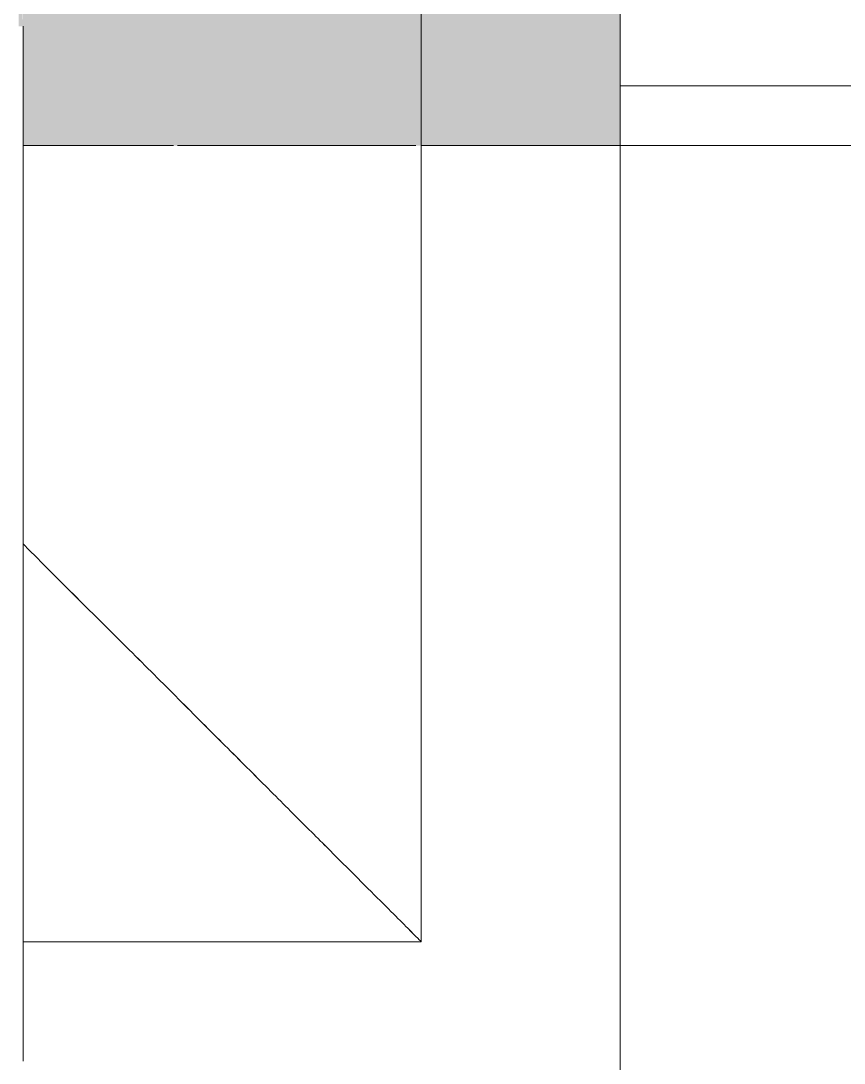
# Model space of a CAD drawing. Header units: millimetres. Extents: x 91786 to 132940, y -1987 to 10096.
# Drawn here: x 124532 to 124573.4, y 88.9 to 141.3 of the extents above; entities that cross this region are included whole.
import ezdxf

# ---------------------------------------------------------------- set-up
doc = ezdxf.new("R2010")
doc.units = ezdxf.units.MM
for name, color, linetype, lineweight in [('A-WALL-PATT', 7, 'Continuous', 9), ('P-SANR-FIXT', 7, 'Continuous', 9), ('P-SANR-FIXT-3', 7, 'Continuous', 18), ('P-SANR-FIXT-IDEN', 7, 'Continuous', 9)]:
    doc.layers.add(name, color=color, linetype=linetype, lineweight=lineweight)
doc.layers.add('P-SANR-FIXT-2', color=7, linetype='Continuous', lineweight=9, transparency=0.7)

# ---------------------------------------------------------------- blocks, each defined once
blk = doc.blocks.new('поддон угловой - 900х900-30799906-Развертка 1_66-4')
at = {"layer": 'P-SANR-FIXT'}
for p, q in [((5861.224, 135), (5868.774, 135)), ((5868.989, 135), (5873.443, 135)), ((5873.457, 135), (5880.953, 135)), ((5881.224, 135), (5891.224, 135)), ((5891.224, 135), (6040.84, 135))]:
    blk.add_line(p, q, dxfattribs=at)
blk = doc.blocks.new('сифон - Для раковины-V59-Развертка 1_66-4')
at = {"layer": 'P-SANR-FIXT'}
for p, q in [((5891.224, 11), (5891.224, 211.782)), ((5861.224, 140.114), (5861.224, 141)), ((5861.224, 141), (5861.224, 140.114)), ((5861.224, 121.729), (5861.224, 140.114)), ((5861.224, 140.114), (5861.224, 131.41)), ((5861.224, 131.41), (5861.224, 115)), ((5861.224, 115), (5861.224, 121.729)), ((5861.224, 95.56), (5861.224, 115)), ((5861.224, 115), (5861.224, 89)), ((5861.224, 94.833), (5861.224, 95.351)), ((5861.224, 89), (5861.224, 94.833))]:
    blk.add_line(p, q, dxfattribs=at)
at = {"layer": 'P-SANR-FIXT-3'}
for p, q in [((5881.224, 95), (5881.224, 161)), ((5861.224, 95), (5881.224, 95))]:
    blk.add_line(p, q, dxfattribs=at)
for points, knots in [([(5881.224, 95), (5881.224, 95), (5880.879, 95.343), (5879.755, 96.473), (5878.594, 97.629), (5877.38, 98.844), (5876.272, 99.96), (5875.078, 101.142), (5873.434, 102.792), (5871.616, 104.612), (5870.076, 106.14), (5868.486, 107.744), (5865.587, 110.642), (5862.97, 113.216), (5861.224, 115)], [0.5, 0.5, 0.5, 0.5, 0.5833333, 0.625, 0.6666667, 0.7083333, 0.7291667, 0.75, 0.7916667, 0.8333333, 0.8541667, 0.875, 0.9166667, 1, 1, 1, 1]), ([(5861.224, 115), (5862.97, 113.216), (5865.587, 110.644), (5868.9, 107.326), (5870.861, 105.359), (5872.344, 103.889), (5873.763, 102.459), (5874.749, 101.472), (5875.366, 100.858)], [0, 0, 0, 0, 0.0833333, 0.125, 0.1666667, 0.1875, 0.2083333, 0.25, 0.25, 0.25, 0.25]), ([(5875.366, 100.858), (5875.675, 100.551), (5876.272, 99.959), (5877.38, 98.844), (5878.108, 98.115), (5878.545, 97.679)], [0.25, 0.25, 0.25, 0.25, 0.27083333, 0.29166667, 0.33333333, 0.33333333, 0.33333333, 0.33333333]), ([(5878.545, 97.679), (5878.981, 97.244), (5879.755, 96.473), (5880.879, 95.343), (5881.224, 95), (5881.224, 95)], [0.3333333, 0.3333333, 0.3333333, 0.3333333, 0.375, 0.4166667, 0.5, 0.5, 0.5, 0.5])]:
    blk.add_open_spline(points, degree=3, knots=knots, dxfattribs=at)
blk = doc.blocks.new('сифон - Для раковины-V61-Развертка 1_66-4')
at = {"layer": 'P-SANR-FIXT'}
for p, q in [((5891.224, 11), (5891.224, 211.782)), ((5861.224, 140.114), (5861.224, 141)), ((5861.224, 141), (5861.224, 140.114)), ((5861.224, 115), (5861.224, 140.114)), ((5861.224, 140.114), (5861.224, 137.517)), ((5861.224, 137.517), (5861.224, 131.41)), ((5861.224, 131.41), (5861.224, 121.729)), ((5861.224, 121.729), (5861.224, 115)), ((5861.224, 95.56), (5861.224, 115)), ((5861.224, 115), (5861.224, 102)), ((5861.224, 102), (5861.224, 96.615)), ((5861.224, 96.615), (5861.224, 95.56)), ((5861.224, 94.833), (5861.224, 95.351)), ((5861.224, 95.351), (5861.224, 94.833)), ((5861.224, 89), (5861.224, 94.833)), ((5861.224, 94.833), (5861.224, 89))]:
    blk.add_line(p, q, dxfattribs=at)
at = {"layer": 'P-SANR-FIXT-3'}
for p, q in [((5881.224, 95), (5881.224, 161)), ((5861.224, 95), (5881.224, 95))]:
    blk.add_line(p, q, dxfattribs=at)
for points, knots in [([(5881.224, 95), (5881.224, 95), (5880.879, 95.343), (5879.755, 96.473), (5878.594, 97.629), (5877.38, 98.844), (5876.272, 99.96), (5875.078, 101.142), (5873.434, 102.792), (5871.616, 104.612), (5870.076, 106.14), (5868.486, 107.744), (5865.587, 110.642), (5862.97, 113.216), (5861.224, 115)], [0.5, 0.5, 0.5, 0.5, 0.5833333, 0.625, 0.6666667, 0.7083333, 0.7291667, 0.75, 0.7916667, 0.8333333, 0.8541667, 0.875, 0.9166667, 1, 1, 1, 1]), ([(5861.224, 115), (5862.97, 113.216), (5865.587, 110.644), (5868.9, 107.326), (5870.861, 105.359), (5872.344, 103.889), (5873.763, 102.459), (5875.078, 101.142), (5876.272, 99.959), (5877.38, 98.844), (5878.594, 97.629), (5879.755, 96.473), (5880.879, 95.343), (5881.224, 95), (5881.224, 95)], [0, 0, 0, 0, 0.0833333, 0.125, 0.1666667, 0.1875, 0.2083333, 0.25, 0.2708333, 0.2916667, 0.3333333, 0.375, 0.4166667, 0.5, 0.5, 0.5, 0.5])]:
    blk.add_open_spline(points, degree=3, knots=knots, dxfattribs=at)
blk = doc.blocks.new('сифон - Для раковины-V63-Развертка 1_66-4')
at = {"layer": 'P-SANR-FIXT'}
for p, q in [((5891.224, 11), (5891.224, 211.782)), ((5861.224, 140.114), (5861.224, 141)), ((5861.224, 141), (5861.224, 140.114)), ((5861.224, 137.517), (5861.224, 140.114)), ((5861.224, 140.114), (5861.224, 137.517)), ((5861.224, 115), (5861.224, 137.517)), ((5861.224, 137.517), (5861.224, 133.385)), ((5861.224, 133.385), (5861.224, 131.41)), ((5861.224, 131.41), (5861.224, 128)), ((5861.224, 128), (5861.224, 121.729)), ((5861.224, 121.729), (5861.224, 115)), ((5861.224, 95.56), (5861.224, 115)), ((5861.224, 115), (5861.224, 95.56)), ((5861.224, 94.833), (5861.224, 95.351)), ((5861.224, 95.351), (5861.224, 94.833)), ((5861.224, 89.886), (5861.224, 94.833)), ((5861.224, 94.833), (5861.224, 89.886)), ((5861.224, 89), (5861.224, 89.886)), ((5861.224, 89.886), (5861.224, 89))]:
    blk.add_line(p, q, dxfattribs=at)
at = {"layer": 'P-SANR-FIXT-3'}
for p, q in [((5881.224, 95), (5881.224, 161)), ((5861.224, 95), (5881.224, 95))]:
    blk.add_line(p, q, dxfattribs=at)
for points, knots in [([(5881.224, 95), (5881.224, 95), (5880.879, 95.343), (5879.755, 96.473), (5878.594, 97.629), (5877.38, 98.844), (5876.272, 99.96), (5875.078, 101.142), (5873.434, 102.792), (5871.616, 104.612), (5870.076, 106.14), (5868.486, 107.744), (5865.587, 110.642), (5862.97, 113.216), (5861.224, 115)], [0.5, 0.5, 0.5, 0.5, 0.5833333, 0.625, 0.6666667, 0.7083333, 0.7291667, 0.75, 0.7916667, 0.8333333, 0.8541667, 0.875, 0.9166667, 1, 1, 1, 1]), ([(5861.224, 115), (5862.97, 113.216), (5865.587, 110.644), (5868.9, 107.326), (5870.468, 105.752), (5871.224, 105)], [0, 0, 0, 0, 0.0833333, 0.125, 0.1666667, 0.1666667, 0.1666667, 0.1666667]), ([(5871.224, 105), (5871.602, 104.624), (5872.344, 103.889), (5873.763, 102.459), (5875.078, 101.142), (5876.272, 99.959), (5877.38, 98.844), (5878.594, 97.629), (5879.755, 96.473), (5880.879, 95.343), (5881.224, 95), (5881.224, 95)], [0.1666667, 0.1666667, 0.1666667, 0.1666667, 0.1875, 0.2083333, 0.25, 0.2708333, 0.2916667, 0.3333333, 0.375, 0.4166667, 0.5, 0.5, 0.5, 0.5])]:
    blk.add_open_spline(points, degree=3, knots=knots, dxfattribs=at)
blk = doc.blocks.new('сифон - Для раковины-V65-Развертка 1_66-4')
at = {"layer": 'P-SANR-FIXT'}
for p, q in [((5891.224, 11), (5891.224, 211.782)), ((5861.224, 140.114), (5861.224, 141)), ((5861.224, 141), (5861.224, 140.114)), ((5861.224, 137.517), (5861.224, 140.114)), ((5861.224, 140.114), (5861.224, 137.517)), ((5861.224, 121.729), (5861.224, 137.517)), ((5861.224, 137.517), (5861.224, 131.41)), ((5861.224, 131.41), (5861.224, 121.729)), ((5861.224, 115), (5861.224, 121.729)), ((5861.224, 121.729), (5861.224, 115)), ((5861.224, 108.271), (5861.224, 115)), ((5861.224, 115), (5861.224, 96.615)), ((5861.224, 102), (5861.224, 108.271)), ((5861.224, 95.56), (5861.224, 102)), ((5861.224, 96.615), (5861.224, 95.56)), ((5861.224, 94.833), (5861.224, 95.351)), ((5861.224, 95.351), (5861.224, 94.833)), ((5861.224, 92.483), (5861.224, 94.833)), ((5861.224, 94.833), (5861.224, 89)), ((5861.224, 89), (5861.224, 92.483))]:
    blk.add_line(p, q, dxfattribs=at)
at = {"layer": 'P-SANR-FIXT-3'}
for p, q in [((5881.224, 95), (5881.224, 161)), ((5861.224, 95), (5881.224, 95))]:
    blk.add_line(p, q, dxfattribs=at)
for points, knots in [([(5881.224, 95), (5881.224, 95), (5880.879, 95.343), (5879.755, 96.473), (5878.594, 97.629), (5877.38, 98.844), (5876.272, 99.96), (5875.078, 101.142), (5873.434, 102.792), (5871.616, 104.612), (5870.076, 106.14), (5868.486, 107.744), (5865.587, 110.642), (5862.97, 113.216), (5861.224, 115)], [0.5, 0.5, 0.5, 0.5, 0.5833333, 0.625, 0.6666667, 0.7083333, 0.7291667, 0.75, 0.7916667, 0.8333333, 0.8541667, 0.875, 0.9166667, 1, 1, 1, 1]), ([(5866.401, 109.824), (5867.244, 108.985), (5868.9, 107.326), (5870.861, 105.359), (5872.344, 103.889), (5873.763, 102.459), (5875.078, 101.142), (5876.272, 99.959), (5877.38, 98.844), (5878.594, 97.629), (5879.755, 96.473), (5880.879, 95.343), (5881.224, 95), (5881.224, 95)], [0.0833333, 0.0833333, 0.0833333, 0.0833333, 0.125, 0.1666667, 0.1875, 0.2083333, 0.25, 0.2708333, 0.2916667, 0.3333333, 0.375, 0.4166667, 0.5, 0.5, 0.5, 0.5])]:
    blk.add_open_spline(points, degree=3, knots=knots, dxfattribs=at)
blk.add_open_spline([(5861.224, 115), (5862.97, 113.216), (5864.715, 111.501), (5866.401, 109.824)], degree=3, dxfattribs=at)
blk = doc.blocks.new('сифон - Для раковины-V67-Развертка 1_66-4')
at = {"layer": 'P-SANR-FIXT-2'}
for points in [[(5881.224, 135), (5891.224, 135), (5891.224, 211.782), (5881.224, 211.782), (5881.224, 168), (5883.724, 168), (5883.724, 161), (5881.224, 161), (5881.224, 147.392)], [(5873.443, 135), (5881.224, 135), (5881.224, 161), (5861.224, 161), (5861.224, 135), (5871.224, 135)], [(5861, 141), (5861.224, 141), (5861, 147.392)]]:
    blk.add_hatch(color=256, dxfattribs=at).paths.add_polyline_path(points)
at = {"layer": 'P-SANR-FIXT'}
for p, q in [((5891.224, 11), (5891.224, 211.782)), ((5861.224, 140.114), (5861.224, 141)), ((5861.224, 141), (5861.224, 140.114)), ((5861.224, 137.517), (5861.224, 140.114)), ((5861.224, 140.114), (5861.224, 137.517)), ((5861.224, 133.385), (5861.224, 137.517)), ((5861.224, 137.517), (5861.224, 133.385)), ((5861.224, 128), (5861.224, 133.385)), ((5861.224, 133.385), (5861.224, 131.41)), ((5861.224, 131.41), (5861.224, 128)), ((5861.224, 121.729), (5861.224, 128)), ((5861.224, 128), (5861.224, 121.729)), ((5861.224, 115), (5861.224, 121.729)), ((5861.224, 121.729), (5861.224, 115)), ((5861.224, 96.615), (5861.224, 115)), ((5861.224, 115), (5861.224, 108.271)), ((5861.224, 108.271), (5861.224, 102)), ((5861.224, 102), (5861.224, 96.615)), ((5861.224, 95.56), (5861.224, 96.615)), ((5861.224, 96.615), (5861.224, 95.56)), ((5861.224, 94.833), (5861.224, 95.351)), ((5861.224, 95.351), (5861.224, 94.833)), ((5861.224, 89), (5861.224, 94.833)), ((5861.224, 94.833), (5861.224, 89))]:
    blk.add_line(p, q, dxfattribs=at)
at = {"layer": 'P-SANR-FIXT-3'}
for p, q in [((5881.224, 95), (5881.224, 161)), ((5861.224, 95), (5881.224, 95))]:
    blk.add_line(p, q, dxfattribs=at)
for points, knots in [([(5881.224, 95), (5881.224, 95), (5880.879, 95.343), (5879.755, 96.473), (5878.594, 97.629), (5877.38, 98.844), (5876.272, 99.96), (5875.078, 101.142), (5873.434, 102.792), (5871.616, 104.612), (5870.076, 106.14), (5868.486, 107.744), (5865.587, 110.642), (5862.97, 113.216), (5861.224, 115)], [0.5, 0.5, 0.5, 0.5, 0.5833333, 0.625, 0.6666667, 0.7083333, 0.7291667, 0.75, 0.7916667, 0.8333333, 0.8541667, 0.875, 0.9166667, 1, 1, 1, 1]), ([(5871.224, 105), (5871.602, 104.624), (5872.344, 103.889), (5873.763, 102.459), (5874.749, 101.472), (5875.366, 100.858)], [0.16666667, 0.16666667, 0.16666667, 0.16666667, 0.1875, 0.20833333, 0.25, 0.25, 0.25, 0.25]), ([(5875.366, 100.858), (5875.675, 100.551), (5876.272, 99.959), (5877.38, 98.844), (5878.594, 97.629), (5879.755, 96.473), (5880.317, 95.908), (5880.543, 95.681)], [0.25, 0.25, 0.25, 0.25, 0.2708333, 0.2916667, 0.3333333, 0.375, 0.4166667, 0.4166667, 0.4166667, 0.4166667])]:
    blk.add_open_spline(points, degree=3, knots=knots, dxfattribs=at)
for points in [[(5861.224, 115), (5862.97, 113.216), (5864.715, 111.501), (5866.401, 109.824)], [(5866.401, 109.824), (5867.244, 108.985), (5868.9, 107.326), (5870.468, 105.752), (5871.224, 105)], [(5880.543, 95.681), (5880.994, 95.229), (5881.224, 95), (5881.224, 95)]]:
    blk.add_open_spline(points, degree=3, dxfattribs=at)

msp = doc.modelspace()

# ---------------------------------------------------------------- hatches: boundary and pattern name
at = {"layer": 'A-WALL-PATT'}
h = msp.add_hatch(dxfattribs=at)
h.set_pattern_fill('FP_26', color=256, style=0, pattern_type=2)
h.set_pattern_definition([(90, (126761.9, 0), (-600, 4e-14), []), (180, (126761.9, 0), (-7e-14, -600), [])])
h.paths.add_polyline_path([(126019.968, 493.661), (126020.152, 493.939), (126020.28, 494.879), (126020.513, 495.091), (126020.691, 495.301), (126020.708, 495.708), (126021.396, 495.207), (126021.757, 495.449), (126021.396, 496.048), (126021.942, 496.124), (126020.815, 498.935), (126020.91, 507.127), (126020.673, 507.127), (126020.455, 506.228), (126020.286, 506.327), (126020.143, 510.543), (126019.872, 501.156), (126019.796, 494.583), (126019.961, 493.7)])
h.paths.add_polyline_path([(124541.165, 516.75), (124541.659, 516.464), (124541.198, 516.741)])
h.paths.add_polyline_path([(124541.402, 504.303), (124540.604, 504.303), (124541.163, 504.275)])
h.paths.add_polyline_path([(126161.895, 0), (126161.895, 235), (126071.458, 235), (126071.458, 196.048), (126076.099, 190), (126080.095, 180.353), (126081.458, 170), (126080.095, 159.647), (126076.099, 150), (126071.458, 143.952), (126071.458, 66), (126011.458, 66), (126011.458, 143.952), (126006.817, 150), (126002.821, 159.647), (126001.458, 170), (126002.821, 180.353), (126006.817, 190), (126011.458, 196.048), (126011.458, 235), (125720.895, 235), (125720.895, 400), (126017.963, 400), (126019.737, 490.7), (126019.749, 491.142), (126019.718, 502.736), (126020.324, 522.009), (126021.047, 543.026), (126020.77, 542.098), (126020.884, 544.834), (126021.097, 545.021), (126021.1, 545.536), (126060.692, 545.268), (126061.144, 530.78), (126062.474, 482.367), (126064.026, 400), (126161.895, 400), (126161.895, 600), (126255.895, 600), (126255.895, 603.376), (126267.77, 603.376), (126267.77, 616.702), (126268.27, 617.202), (126274.818, 617.492), (126275.108, 618.191), (126275.074, 627.852), (126273.733, 627.852), (126273.233, 628.352), (126273.233, 650.642), (126273.733, 651.142), (126278.552, 651.653), (126283.395, 651.818), (126291.683, 651.288), (126293.057, 651.142), (126293.557, 650.642), (126293.557, 628.352), (126293.057, 627.852), (126291.683, 627.852), (126291.972, 617.492), (126292.671, 617.202), (126298.521, 617.202), (126299.021, 616.702), (126299.021, 603.376), (126310.895, 603.376), (126310.895, 600), (126750.895, 600), (126750.895, 1800), (124531.895, 1800), (124532.03, 516.548), (124531.895, 516.253), (124532.171, 516.105), (124534.933, 516.214), (124538.143, 516.582), (124540.44, 517.077), (124539.549, 517.163), (124542.625, 517.01), (124543.779, 516.502), (124546.223, 514.269), (124547.077, 512.576), (124547.421, 510.915), (124546.94, 507.851), (124545.565, 505.603), (124543.99, 504.369), (124542.032, 503.554), (124541.513, 503.662), (124541.879, 504.224), (124539.54, 503.926), (124538.3, 503.663), (124538.196, 503.526), (124531.895, 502.882), (124531.895, 400), (124751.895, 400), (124751.895, 235), (124552.12, 235), (124552.12, 211.782), (124562.12, 211.782), (124562.12, 135), (124925.362, 135), (124910.922, 143.359), (124908.247, 144.947), (124890.55, 159.45), (124874.543, 175.834), (124860.646, 194.884), (124849.818, 214.927), (124840.783, 239.062), (124835.567, 262.124), (124833.441, 289.25), (124833.236, 610.15), (124848.235, 610.15), (124848.4, 289.25), (124849.818, 267.452), (124856.662, 238.496), (124864.594, 217.659), (124875.417, 199.412), (124887.75, 182.905), (124902.31, 168.344), (124919.162, 155.774), (124936.219, 145.743), (124955.602, 137.919), (124965.877, 135), (125041.684, 135.031), (125043.177, 135.336), (125062.414, 142.036), (125080.73, 151.32), (125099.097, 164.247), (125113.933, 177.902), (125127.401, 194.099), (125137.482, 209.578), (125146.468, 228.272), (125153.394, 250.052), (125157.024, 269.432), (125158.29, 289.25), (125158.29, 724), (125141.335, 724), (125139.79, 725.186), (125139.735, 727.082), (125139.735, 774.4), (125140.921, 775.945), (125141.335, 776), (125154.109, 776), (125154.178, 788.102), (125154.243, 789.75), (125153.739, 789.75), (125153.739, 995.75), (125177.739, 995.75), (125177.536, 789.75), (125177.236, 789.75), (125177.3, 788.102), (125177.536, 785.75), (125177.536, 776), (125190.55, 775.945), (125191.267, 775.531), (125191.735, 774.4), (125191.681, 725.186), (125190.935, 724.214), (125190.135, 724), (125173.288, 724), (125173.032, 285.25), (125171.837, 266.543), (125167.51, 244.225), (125160.198, 222.296), (125150.044, 201.459), (125137.577, 182.562), (125122.506, 165.214), (125106.95, 151.237), (125086.669, 137.664), (125081.404, 135), (125431.735, 135), (125431.735, 0), (126157.239, 0)])
h.paths.add_polyline_path([(126061.607, 483.585), (126062.338, 487.375), (126062.081, 486.212), (126061.81, 484.71)])
h.paths.add_polyline_path([(126061.792, 492.447), (126062.202, 493.694), (126061.537, 509.236), (126061.102, 508.4), (126060.81, 504.794), (126060.742, 504.49), (126060.935, 498.257), (126060.172, 496.592), (126060.959, 497.039), (126060.656, 496.39), (126060.998, 496.073), (126061.076, 495.8), (126061.322, 495.708), (126061.469, 495.153), (126061.659, 494.867), (126061.901, 494.867), (126061.806, 492.589)])
h.paths.add_polyline_path([(126059.85, 496.124), (126060.109, 496.512), (126059.986, 496.39), (126059.901, 496.224)])
h.paths.add_polyline_path([(124531.917, 502.883), (124533.296, 503.105), (124532.907, 502.966), (124531.974, 502.888)])
h.paths.add_polyline_path([(124538.959, 503.359), (124538.921, 503.481), (124539.108, 503.376)])
h.paths.add_polyline_path([(124544.77, 505.689), (124545.748, 506.626), (124544.917, 505.833)])
h.paths.add_polyline_path([(124546.99, 510.105), (124546.732, 512.254), (124546.755, 511.687), (124546.978, 510.157)])
h.paths.add_polyline_path([(126020.146, 512.513), (126020.64, 513.027), (126020.173, 514.087), (126020.159, 513.243)])
h.paths.add_polyline_path([(126061.641, 512.513), (126061.348, 513.267), (126061.345, 512.93), (126061.576, 512.581)])
h.paths.add_polyline_path([(124545.96, 513.754), (124545.048, 514.925), (124545.809, 513.891)])
h.paths.add_polyline_path([(126061.292, 513.903), (126061.611, 514.249), (126061.38, 514.185), (126061.289, 513.97)])
h.paths.add_polyline_path([(126020.6, 514.556), (126020.428, 514.744), (126020.497, 514.587)])
h.paths.add_polyline_path([(124545.499, 514.65), (124544.931, 515.146), (124545.475, 514.668)])
h.paths.add_polyline_path([(124543.63, 514.67), (124539.449, 516.315), (124539.834, 516.2), (124543, 514.925)])
h.paths.add_polyline_path([(126020.635, 514.848), (126020.497, 515.152), (126020.19, 515.064), (126020.211, 514.934), (126020.497, 514.876)])
h.paths.add_polyline_path([(126020.443, 539.72), (126020.535, 543.73), (126020.466, 540.501)])
h.paths.add_polyline_path([(125022.598, 552.185), (124978.82, 552.246), (124978.766, 552.246), (124978.766, 615), (124955.735, 615), (124955.735, 624), (124875.735, 624), (124875.735, 615), (124852.235, 615), (124852.235, 610.65), (124844.123, 610.444), (124844.123, 610.273), (124837.554, 610.425), (124837.497, 610.65), (124829.235, 610.65), (124829.235, 615), (124805.735, 615), (124805.477, 624), (124804.735, 624), (124804.869, 676), (124805.735, 676), (124805.735, 685), (124832.735, 685), (124832.735, 691.5), (124833.235, 692), (124848.235, 692), (124848.735, 691.5), (124848.735, 685), (124875.735, 685), (124875.735, 676), (124955.735, 676), (124955.735, 685), (125025.735, 685), (125025.994, 676), (125026.735, 676), (125026.602, 623.973), (125025.735, 623.973), (125025.735, 615), (125022.692, 615), (125022.679, 552.27), (125022.613, 552.185)])
h.paths.add_polyline_path([(125005.067, 568.482), (125012.023, 568.637), (125012.762, 569.175), (125013.177, 569.982), (125013.233, 570.434), (125013.018, 591.488), (125012.425, 592.179), (125011.58, 592.535), (125011.118, 592.535), (125011.118, 592.072), (124990.347, 592.072), (124990.347, 592.56), (124989.442, 592.406), (124988.703, 591.868), (124988.288, 591.06), (124988.233, 590.608), (124988.449, 569.553), (124989.042, 568.862), (124989.886, 568.507), (124990.347, 568.482)])
h.paths.add_polyline_path([(124841.488, 610.425), (124841.488, 610.65), (124841.302, 610.444)])

# ---------------------------------------------------------------- linework, layer by layer
at = {"layer": 'P-SANR-FIXT-IDEN'}
msp.add_line((124562.12, 138), (124597.63, 138), dxfattribs=at)

# ---------------------------------------------------------------- block references
at = {"layer": 'P-SANR-FIXT'}
for name in ['сифон - Для раковины-V59-Развертка 1_66-4', 'сифон - Для раковины-V61-Развертка 1_66-4', 'сифон - Для раковины-V63-Развертка 1_66-4', 'сифон - Для раковины-V65-Развертка 1_66-4', 'сифон - Для раковины-V67-Развертка 1_66-4', 'поддон угловой - 900х900-30799906-Развертка 1_66-4']:
    msp.add_blockref(name, (118670.895, 0), dxfattribs=at)

doc.saveas('drawing.dxf')
